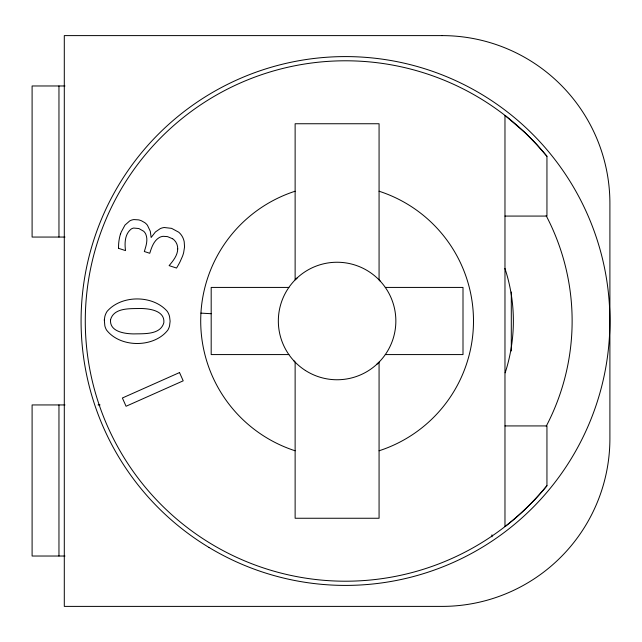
<?xml version="1.0" encoding="UTF-8"?>
<svg xmlns="http://www.w3.org/2000/svg" width="642" height="642" viewBox="0 0 642 642"><rect width="100%" height="100%" fill="white"/><g stroke="black" fill="none" stroke-linecap="round" stroke-linejoin="round"><path stroke-width="0.96" d="M177.746 248.871C177.601 255.46 173.123 260.821 169.111 265.627L176.542 268.043A96.107 96.107 0 0 0 180.081 261.735L182.497 256.27A36.522 36.522 0 0 0 183.668 252.507L184.543 246.945L184.214 241.873A17.96 17.96 0 0 0 182.697 237.315L182.248 236.481A16.026 16.026 0 0 0 178.709 232.195L171.623 228.367L164.256 227.517A13.827 13.827 0 0 0 160.251 228.624L155.412 231.987L151.135 237.5L150.284 231.264L147.451 225.286A13.659 13.659 0 0 0 144.819 222.678L141.473 220.792A18.49 18.49 0 0 0 138.56 219.869L133.913 219.58A11.612 11.612 0 0 0 129.732 220.912L124.957 225.125L121.266 231.971A42.003 42.003 0 0 0 120.511 234.097M504.973 425.927L546.944 425.927L546.944 485.697C534.553 500.856 520.445 514.611 504.973 526.609L504.973 115.391L525.349 132.95M297.559 277.537L295.127 279.88L295.127 123.745L379.069 123.745L379.069 279.88L380.562 281.461M376.629 364.463L379.069 362.12L379.069 518.255L295.127 518.255L295.127 362.12L293.627 360.539M64.978 85.972L32.1 85.972L32.1 237.058L64.978 237.058M504.973 216.073L546.944 216.073L546.944 156.303L536.76 144.578L525.967 133.544M288.876 287.423L211.186 287.423L211.186 354.577L288.876 354.577M385.32 287.423L463.002 287.423L463.002 354.577L385.32 354.577M64.978 404.942L32.1 404.942L32.1 556.028L64.978 556.028M98.057 404.942L100.064 404.942M200.922 313.127L211.186 313.721M118.489 248.31L125.535 250.605C124.492 243.222 124.805 234.049 131.169 229.05A7.311 7.311 0 0 1 133.737 228.054L138.889 228.552L143.639 231.224A9.51 9.51 0 0 1 145.814 234.274C148.158 239.891 146.039 246.038 144.322 251.512L149.755 253.277C151.6 247.459 153.703 240.822 159.296 237.54A10.344 10.344 0 0 1 163.132 236.32L167.466 236.609L172.586 238.744M511.297 292.022L511.297 350.981M491.949 534.842L491.949 536.84M58.96 85.972L58.96 237.058M58.96 404.942L58.96 556.028M546.149 215.64A226.634 226.634 0 0 1 546.222 426.224M504.925 268.428A167.875 167.875 0 0 1 505.174 372.809M546.944 485.697A260.211 260.211 0 0 1 167.731 511.032A260.211 260.211 0 0 1 167.731 130.968A260.211 260.211 0 0 1 546.944 156.303M379.069 191.22A136.401 136.401 0 0 1 379.069 450.78M295.127 450.78A136.401 136.401 0 0 1 295.127 191.22M172.626 238.696A11.909 11.909 0 0 1 177.698 248.863M118.561 248.31A44.804 44.804 0 0 1 120.439 234.073M104.317 319.981L104.847 325.863A16.756 16.756 0 0 0 106.54 330.052C120.375 347.972 154.024 347.98 167.859 330.052A16.756 16.756 0 0 0 169.552 325.863L170.114 321.201L169.552 316.514A16.836 16.836 0 0 0 167.257 311.338C152.908 294.814 121.474 294.79 107.134 311.338A16.861 16.861 0 0 0 104.847 316.514L104.317 319.981M110.56 319.668C109.365 331.866 125.021 333.824 133.961 333.904C143.993 333.599 160.396 335.004 163.838 322.757C165.042 310.551 149.393 308.569 140.438 308.489C130.398 308.786 113.987 307.406 110.56 319.668M179.519 372.561L122.381 398L126.065 406.266L183.203 380.826L179.519 372.561M442.025 35.607L64.296 35.607L64.296 606.393L442.025 606.393A167.875 167.875 0 0 0 609.9 438.518L609.9 203.482A167.875 167.875 0 0 0 442.025 35.607M208.987 547.449A264.408 264.408 0 0 0 609.852 325.992A264.408 264.408 0 0 0 217.63 89.559A264.408 264.408 0 0 0 208.987 547.449M305.343 370.442A58.759 58.759 0 0 0 395.785 323.777A58.759 58.759 0 0 0 310.158 268.781A58.759 58.759 0 0 0 305.343 370.442"/></g></svg>
